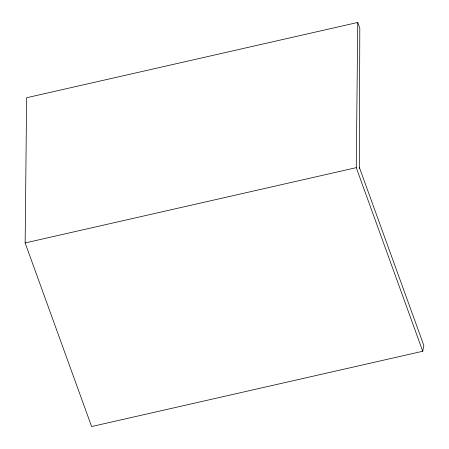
<?xml version="1.0" encoding="UTF-8"?>
<svg xmlns="http://www.w3.org/2000/svg" width="449" height="449" viewBox="0 0 449 449"><rect width="100%" height="100%" fill="white"/><g stroke="black" fill="none" stroke-linecap="round" stroke-linejoin="round"><path stroke-width="0.67" d="M25.144 242.943L26.626 97.736L357.752 22.45L359.801 28.102L359.312 168.223L359.436 167.589L423.856 345.539L422.734 351.264L91.613 426.55L25.144 242.943L356.265 167.657L357.752 22.45M356.265 167.657L422.734 351.264"/></g></svg>
